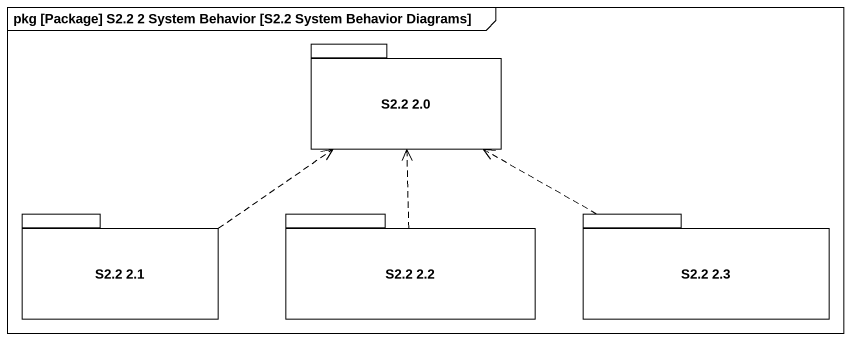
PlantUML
@startuml
mainframe pkg [Package] S2.2 2 System Behavior [S2.2 System Behavior Diagrams]
package "S2.2 2.0" as S2_2_2_0 {
}
package "S2.2 2.1" as S2_2_2_1 {
}
package "S2.2 2.2" as S2_2_2_2 {
}
package "S2.2 2.3" as S2_2_2_3 {
}
S2_2_2_1 .right.> S2_2_2_0
S2_2_2_2 .up.> S2_2_2_0
S2_2_2_3 .left.> S2_2_2_0
@enduml
